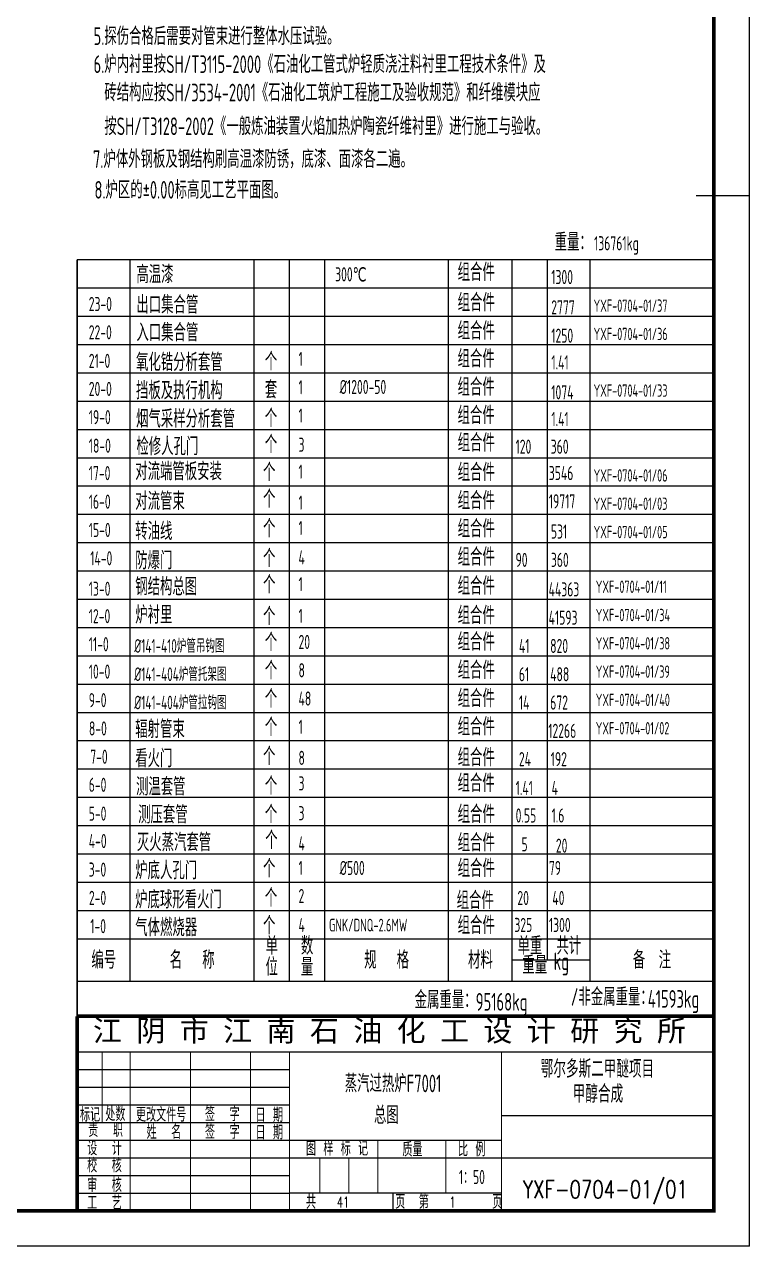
# Model space of a CAD drawing. Header units: millimetres. Extents: x 6566 to 7427, y 671 to 1285.
# Drawn here: x 7211.6 to 7416.6, y 680.4 to 1026 of the extents above; entities that cross this region are included whole.
import ezdxf
from ezdxf.enums import TextEntityAlignment as Align

# ---------------------------------------------------------------- set-up
doc = ezdxf.new("R2010")
doc.units = ezdxf.units.MM
doc.header["$LTSCALE"] = 15
doc.header["$MEASUREMENT"] = 0
for name, color, linetype in [('1', 7, 'Continuous'), ('12', 7, 'Continuous'), ('6', 3, 'Continuous'), ('LAYER1', 7, 'Continuous'), ('LAYER6', 3, 'Continuous')]:
    doc.layers.add(name, color=color, linetype=linetype)
doc.styles.add('HZ', font='romans.shx', dxfattribs={"width": 0.7, "bigfont": 'hz.shx'})
doc.styles.add('HZTXT', font='ascii.shx', dxfattribs={"width": 0.7, "height": 3.5, "bigfont": 'HZTXT.shx'})

msp = doc.modelspace()

# ---------------------------------------------------------------- linework, layer by layer
msp.add_line((7226.51635, 745.54693), (7406.51635, 745.54693))
at = {"color": 3}
for p, q in [((7241.51635, 745.54693), (7241.51635, 745.54693)), ((7381.51635, 745.54693), (7381.51635, 745.54693)), ((7226.51635, 730.54693), (7286.51635, 730.54693)), ((7226.51635, 730.54693), (7286.51635, 730.54693)), ((7226.51635, 725.54693), (7286.51635, 725.54693)), ((7226.51635, 725.54693), (7286.51635, 725.54693)), ((7226.51635, 720.54693), (7286.51635, 720.54693)), ((7226.51635, 720.54693), (7286.51635, 720.54693)), ((7226.51635, 715.54693), (7286.51635, 715.54693)), ((7226.51635, 715.54693), (7286.51635, 715.54693)), ((7346.51635, 717.54693), (7406.51635, 717.54693)), ((7346.51635, 717.54693), (7406.51635, 717.54693)), ((7226.51635, 710.54693), (7346.51635, 710.54693)), ((7226.51635, 710.54693), (7346.51635, 710.54693)), ((7226.51635, 705.54693), (7286.51635, 705.54693)), ((7226.51635, 705.54693), (7286.51635, 705.54693)), ((7286.51635, 705.54693), (7406.51635, 705.54693)), ((7286.51635, 705.54693), (7406.51635, 705.54693)), ((7226.51635, 700.54693), (7286.51635, 700.54693)), ((7226.51635, 700.54693), (7286.51635, 700.54693)), ((7226.51635, 695.54693), (7286.51635, 695.54693)), ((7226.51635, 695.54693), (7286.51635, 695.54693)), ((7286.51635, 695.62315), (7346.51635, 695.62315)), ((7286.51635, 695.62315), (7346.51635, 695.62315)), ((7315.78919, 695.62315), (7315.78919, 690.54693)), ((7315.78919, 695.62315), (7315.78919, 690.54693))]:
    msp.add_line(p, q, dxfattribs=at)
at = {"color": 7, "linetype": 'Continuous'}
msp.add_line((7406.51635, 745.54693), (7406.51635, 745.54693), dxfattribs=at)
at = {"color": 0, "linetype": 'Continuous', "const_width": 1}
for points in [[(7226.51635, 690.56275), (7226.51635, 745.56275)], [(7226.51635, 745.56275), (7406.51635, 745.56275)]]:
    msp.add_lwpolyline(points, dxfattribs=at)
at = {"color": 3, "const_width": 0.3}
for points in [[(7233.54355, 715.54693), (7233.54355, 735.54693)], [(7233.54355, 715.54693), (7233.54355, 735.54693)], [(7241.51635, 690.54693), (7241.51635, 735.54693)], [(7241.51635, 690.54693), (7241.51635, 735.54693)], [(7258.51635, 690.54693), (7258.51635, 735.54693)], [(7275.51635, 690.54693), (7275.51635, 735.54693)], [(7286.51635, 690.54693), (7286.51635, 735.54693)], [(7286.51635, 690.54693), (7286.51635, 735.54693)], [(7346.51635, 690.54693), (7346.51635, 735.54693)], [(7346.51635, 690.54693), (7346.51635, 735.54693)], [(7258.51635, 690.54693), (7258.51635, 710.54693)], [(7275.51635, 690.54693), (7275.51635, 710.54693)], [(7311.51635, 695.62315), (7311.51635, 710.54693)], [(7311.51635, 695.62315), (7311.51635, 710.54693)], [(7330.76295, 695.62315), (7330.76295, 710.54693)], [(7330.76295, 695.62315), (7330.76295, 710.54693)], [(7295.1096, 695.62315), (7295.1096, 705.54693)], [(7295.1096, 695.62315), (7295.1096, 705.54693)], [(7303.31298, 695.62315), (7303.31298, 705.54693)], [(7303.31298, 695.62315), (7303.31298, 705.54693)]]:
    msp.add_lwpolyline(points, dxfattribs=at)
at = {"layer": '1'}
for p, q in [((7226.51635, 690.54693), (7226.51635, 745.54693)), ((7226.51635, 690.54693), (7226.51635, 745.54693)), ((7226.51635, 735.54693), (7406.51635, 735.54693)), ((7226.51635, 735.54693), (7406.51635, 735.54693))]:
    msp.add_line(p, q, dxfattribs=at)
at = {"layer": '12'}
for p, q in [((7416.51635, 1274.54693), (7416.51635, 680.54693)), ((7406.51635, 1264.54693), (7406.51635, 690.54693)), ((7416.51635, 977.54693), (7401.51635, 977.54693)), ((7406.51635, 690.54693), (7406.50935, 758.54462)), ((7226.51635, 745.50343), (7406.51635, 745.5311)), ((7406.51635, 690.54693), (6600.51635, 690.54693)), ((7266.51594, 690.52541), (7406.51635, 690.54693)), ((7346.51635, 690.54693), (7406.51635, 690.54693)), ((7416.51635, 680.54693), (6575.51635, 680.54693))]:
    msp.add_line(p, q, dxfattribs=at)
msp.add_lwpolyline([(6575.51635, 680.54693, 0.2, 0.2, 0), (6575.51635, 1274.54693, 0.2, 0.2, 0), (7416.51635, 1274.54693, 0.2, 0.2, 0), (7416.51635, 680.54693, 0.2, 0.2, 0)], format="xyseb", close=True, dxfattribs=at)
at = {"layer": '12', "const_width": 1}
for points in [[(6600.51635, 1264.54693), (7406.51635, 1264.54693), (7406.51635, 690.54693), (6600.51635, 690.54693), (6600.51635, 1264.54693), (6986.01635, 1264.54693)], [(7226.51635, 690.54693), (7406.51635, 690.54693), (7406.51635, 745.5311)]]:
    msp.add_lwpolyline(points, dxfattribs=at)
at = {"layer": 'LAYER1'}
for p, q in [((7226.51038, 959.4876), (7406.51038, 959.4876)), ((7241.51038, 763.4876), (7241.51038, 959.4876)), ((7276.51038, 763.4876), (7276.51038, 959.4876)), ((7286.51038, 763.4876), (7286.51038, 959.4876)), ((7296.51038, 763.4876), (7296.51038, 959.4876)), ((7331.51038, 763.4876), (7331.51038, 959.4876)), ((7349.51038, 763.4876), (7349.51038, 959.4876)), ((7359.51038, 769.4876), (7359.51038, 959.4876)), ((7371.51038, 763.4876), (7371.51038, 959.4876)), ((7226.51038, 951.4876), (7406.51038, 951.4876)), ((7241.51038, 755.4876), (7241.51038, 951.4876)), ((7276.51038, 755.4876), (7276.51038, 951.4876)), ((7286.51038, 755.4876), (7286.51038, 951.4876)), ((7296.51038, 755.4876), (7296.51038, 951.4876)), ((7331.51038, 755.4876), (7331.51038, 951.4876)), ((7349.51038, 755.4876), (7349.51038, 951.4876)), ((7359.51038, 761.4876), (7359.51038, 951.4876)), ((7371.51038, 755.4876), (7371.51038, 951.4876)), ((7226.51038, 943.4876), (7406.51038, 943.4876)), ((7226.51038, 935.4876), (7406.51038, 935.4876)), ((7226.51038, 745.4876), (7226.51038, 935.4876)), ((7226.51038, 927.4876), (7406.51038, 927.4876)), ((7226.51038, 919.4876), (7406.51038, 919.4876)), ((7226.51038, 911.4876), (7406.51038, 911.4876)), ((7226.51038, 903.4876), (7406.51038, 903.4876)), ((7226.51038, 895.4876), (7406.51038, 895.4876)), ((7226.51038, 887.4876), (7406.51038, 887.4876)), ((7226.51038, 879.4876), (7406.51038, 879.4876)), ((7226.51038, 871.4876), (7406.51038, 871.4876)), ((7226.51038, 863.4876), (7406.51038, 863.4876)), ((7226.51038, 855.4876), (7406.51038, 855.4876)), ((7226.51038, 847.4876), (7406.51038, 847.4876)), ((7226.51038, 839.4876), (7406.51038, 839.4876)), ((7226.51038, 831.4876), (7406.51038, 831.4876)), ((7226.51038, 823.4876), (7406.51038, 823.4876)), ((7226.51038, 815.4876), (7406.51038, 815.4876)), ((7226.51038, 807.4876), (7406.51038, 807.4876)), ((7226.51038, 799.4876), (7406.51038, 799.4876)), ((7226.51038, 791.4876), (7406.51038, 791.4876)), ((7226.51038, 787.50343), (7226.51038, 745.50343)), ((7226.51038, 783.4876), (7406.51038, 783.4876)), ((7226.51038, 775.4876), (7406.51038, 775.4876)), ((7226.51038, 767.4876), (7406.51038, 767.4876)), ((7349.51038, 761.4876), (7371.51038, 761.4876)), ((7226.51038, 755.4876), (7406.51038, 755.4876))]:
    msp.add_line(p, q, dxfattribs=at)
at = {"layer": 'LAYER1', "const_width": 0.5}
for points in [[(7226.51038, 959.4876), (7226.51038, 753.50343)], [(7226.51038, 951.4876), (7226.51038, 745.50343)]]:
    msp.add_lwpolyline(points, dxfattribs=at)

# ---------------------------------------------------------------- texts
at = {"color": 0, "linetype": 'Continuous', "style": 'HZTXT', "width": 0.7}
for s, height, p in [('重量：', 5, (7361.50646, 961.95673)), ('136761kg', 4, (7372.65729, 962.11431))]:
    msp.add_text(s, height=height, dxfattribs=at).set_placement(p)
at = {"color": 3, "style": 'HZ', "width": 0.75}
for s, p in [('标记', (7227.30146, 715.73481)), ('处数', (7234.44928, 715.90669)), ('更改文件号', (7243.1122, 715.7539)), ('签  字', (7262.62837, 715.89809)), ('日 期', (7276.94247, 715.63668)), ('责  职', (7229.61587, 711.43153)), ('姓  名', (7246.11432, 710.84541)), ('签  字', (7262.62837, 710.89809)), ('日 期', (7276.94247, 710.72819)), ('设  计', (7229.32683, 706.2372)), ('设  计', (7229.32683, 706.2372)), ('图 样 标 记', (7291.1972, 706.15)), ('图 样 标 记', (7291.1972, 706.15)), ('质量', (7318.46242, 705.91079)), ('比 例', (7334.18735, 705.93441)), ('校  核', (7229.32683, 701.39119)), ('校  核', (7229.32683, 701.39119)), ('审  核', (7229.32683, 695.84378)), ('审  核', (7229.32683, 695.84378)), ('工  艺', (7229.32683, 690.84378))]:
    msp.add_text(s, height=4, dxfattribs=at).set_placement(p)
at = {"style": 'HZTXT', "width": 0.7}
msp.add_text('1：50', height=4, dxfattribs=at).set_placement((7338.11132, 700.1129), align=Align.MIDDLE)
at = {"color": 3, "insert": (7230.97924, 744.49303), "char_height": 6, "width": 250, "attachment_point": 1}
msp.add_mtext('\\f楷体_GB2312|b0|i0|c134|p49;江 阴 市 江 南 石 油 化 工 设 计 研 究 所', dxfattribs=at)
at = {"layer": '1', "style": 'HZTXT', "width": 0.7}
msp.add_text('蒸汽过热炉F7001', height=5, dxfattribs=at).set_placement((7302.16824, 724.06485))
at = {"layer": '6', "color": 3, "style": 'HZ', "width": 0.75}
for s, height, p in [('鄂尔多斯二甲醚项目', 5, (7357.57071, 728.18735)), ('甲醇合成', 5, (7366.62675, 721.12672)), ('YXF-0704-01/01', 5, (7352.55787, 694.1073)), ('共          页', 4, (7291.1972, 691.11394)), ('第        页', 4, (7323.0884, 691.11394))]:
    msp.add_text(s, height=height, dxfattribs=at).set_placement(p)
at = {"layer": 'LAYER1', "style": 'HZTXT', "width": 0.7}
for s, p in [('5.探伤合格后需要对管束进行整体水压试验。', (7231.12732, 1018.66899)), ('6.炉内衬里按SH/T3115-2000《石油化工管式炉轻质浇注料衬里工程技术条件》及', (7231.12732, 1010.74217)), ('砖结构应按SH/3534-2001《石油化工筑炉工程施工及验收规范》和纤维模块应', (7234.17835, 1002.73444)), ('按SH/T3128-2002《一般炼油装置火焰加热炉陶瓷纤维衬里》进行施工与验收。', (7234.17835, 993.18951)), ('7.炉体外钢板及钢结构刷高温漆防锈，底漆、面漆各二遍。', (7230.97364, 983.92445)), ('8.炉区的±0.00标高见工艺平面图。', (7231.3928, 975.22031))]:
    msp.add_text(s, height=5, dxfattribs=at).set_placement(p, align=Align.BOTTOM_LEFT)
for s, height, p in [('高温漆', 5, (7243.24796, 952.82246)), ('300℃', 4, (7299.44549, 953.33351)), ('组合件', 5, (7334.07576, 953.45605)), ('1300', 4, (7360.55208, 952.57254)), ('组合件', 5, (7334.07576, 944.87098)), ('23-0', 4, (7229.77691, 944.94417)), ('出口集合管', 5, (7243.24796, 944.23739)), ('2777', 4, (7360.55208, 943.98747)), ('YXF-0704-01/37', 3.5, (7372.51604, 944.71486)), ('22-0', 4, (7229.77691, 936.94417)), ('入口集合管', 5, (7243.24796, 936.37385)), ('组合件', 5, (7334.07576, 936.87098)), ('1250', 4, (7360.55208, 935.98747)), ('YXF-0704-01/36', 3.5, (7372.51604, 936.71486)), ('氧化锆分析套管', 5, (7243.14413, 927.98694)), ('个', 5, (7279.55603, 928.20124)), ('1', 4, (7289.0849, 929.4076)), ('组合件', 5, (7334.06073, 928.98803)), ('21-0', 4, (7229.77691, 928.87082)), ('1.41', 4, (7360.58693, 928.42973)), ('组合件', 5, (7334.06073, 920.98803)), ('20-0', 4, (7229.77691, 920.9378)), ('挡板及执行机构', 5, (7243.14413, 919.98694)), ('套', 5, (7279.55603, 920.20124)), ('1', 4, (7289.0849, 921.4076)), ('%%C1200-50', 4, (7300.7267, 921.49663)), ('1074', 4, (7360.55208, 919.98747)), ('YXF-0704-01/33', 3.5, (7372.51604, 920.71486)), ('19-0', 4, (7229.77691, 912.94417)), ('烟气采样分析套管', 5, (7243.14413, 911.98694)), ('个', 5, (7279.55603, 912.20124)), ('1', 4, (7289.0849, 913.4076)), ('组合件', 5, (7334.06073, 912.98803)), ('1.41', 4, (7360.58693, 912.42973)), ('18-0', 4, (7229.77691, 904.87082)), ('检修人孔门', 5, (7243.24796, 904.19784)), ('个', 5, (7279.55603, 904.77539)), ('3', 4, (7289.0849, 905.15342)), ('组合件', 5, (7334.07576, 905.22611)), ('120', 4, (7350.44767, 904.61153)), ('360', 4, (7360.40334, 904.61153)), ('对流端管板安装', 5, (7242.92495, 897.12117)), ('个', 5, (7279.05178, 896.89565)), ('组合件', 5, (7334.07576, 896.87663)), ('17-0', 4, (7229.77691, 897.12359)), ('1', 4, (7289.0849, 897.51823)), ('3546', 4, (7359.85859, 897.15498)), ('YXF-0704-01/06', 3.5, (7372.51604, 896.71486)), ('16-0', 4, (7229.77691, 889.05356)), ('对流管束', 5, (7242.92495, 888.70246)), ('个', 5, (7279.05178, 889.32882)), ('1', 4, (7289.0849, 888.77959)), ('组合件', 5, (7334.07576, 888.88201)), ('19717', 4, (7359.85859, 889.15498)), ('YXF-0704-01/03', 3.5, (7372.51604, 888.71486)), ('15-0', 4, (7229.77691, 881.05356)), ('转油线', 5, (7242.92495, 880.21301)), ('个', 5, (7279.05178, 880.99509)), ('1', 4, (7289.0849, 881.61767)), ('组合件', 5, (7334.07576, 880.94688)), ('531', 4, (7360.44767, 880.60507)), ('YXF-0704-01/05', 3.5, (7372.51604, 880.71486)), ('个', 5, (7279.05178, 872.54569)), ('组合件', 5, (7334.07576, 872.9551)), ('14-0', 4, (7230.19392, 873.05356)), ('防爆门', 5, (7242.92495, 871.92354)), ('4', 4, (7289.0849, 873.30846)), ('90', 4, (7350.44767, 872.60507)), ('360', 4, (7360.44767, 872.60507)), ('13-0', 4, (7229.77691, 864.4303)), ('钢结构总图', 5, (7242.92495, 864.53843)), ('个', 5, (7279.05178, 865.11058)), ('1', 4, (7289.0849, 865.73316)), ('组合件', 5, (7334.07576, 864.75605)), ('44363', 4, (7359.80057, 864.26185)), ('YXF-0704-01/11', 3.5, (7373.12019, 865.24754)), ('12-0', 4, (7229.77691, 856.68307)), ('炉衬里', 5, (7242.92495, 856.54932)), ('个', 5, (7279.05178, 856.13475)), ('1', 4, (7289.0849, 856.75732)), ('组合件', 5, (7334.07576, 856.41878)), ('YXF-0704-01/34', 3.5, (7373.12019, 857.24754)), ('41593', 4, (7359.80057, 856.26185)), ('个', 5, (7279.55603, 848.83898)), ('组合件', 5, (7334.07576, 848.94446)), ('11-0', 4, (7229.77691, 848.75038)), ('%%C141-410炉管吊钩图', 3.85, (7242.65279, 848.34476)), ('20', 4, (7289.0849, 849.38752)), ('41', 4, (7351.39953, 848.26185)), ('820', 4, (7360.24088, 848.26185)), ('YXF-0704-01/38', 3.5, (7373.12019, 849.24754)), ('10-0', 4, (7229.77691, 841.00315)), ('%%C141-404炉管托架图', 3.85, (7242.65279, 840.34476)), ('个', 5, (7279.55603, 840.83898)), ('8', 4, (7289.0849, 841.38752)), ('组合件', 5, (7334.07576, 840.94446)), ('61', 4, (7351.39953, 840.26185)), ('488', 4, (7360.24088, 840.26185)), ('YXF-0704-01/39', 3.5, (7373.12019, 841.24754)), ('9-0', 4, (7229.77691, 832.93312)), ('%%C141-404炉管拉钩图', 3.85, (7242.65279, 832.34476)), ('个', 5, (7279.55603, 832.83898)), ('48', 4, (7289.0849, 833.38752)), ('组合件', 5, (7334.07576, 832.94446)), ('14', 4, (7351.39953, 832.26185)), ('672', 4, (7360.24088, 832.26185)), ('YXF-0704-01/40', 3.5, (7373.12019, 833.24754)), ('辐射管束', 5, (7242.92495, 824.25109)), ('个', 5, (7279.55603, 824.83898)), ('1', 4, (7289.0849, 825.38752)), ('组合件', 5, (7334.07576, 824.94446)), ('8-0', 4, (7229.82391, 824.93312)), ('12266', 4, (7359.70193, 824.26185)), ('YXF-0704-01/02', 3.5, (7373.12019, 825.24754)), ('7-0', 4, (7230.19392, 816.93312)), ('看火门', 5, (7242.90992, 815.95647)), ('个', 5, (7279.03675, 816.57862)), ('8', 4, (7289.06987, 816.60737)), ('组合件', 5, (7334.07576, 816.24612)), ('24', 4, (7351.39953, 816.26185)), ('192', 4, (7360.38831, 816.26185)), ('6-0', 4, (7229.77691, 809.0065)), ('测温套管', 5, (7243.14413, 807.98694)), ('个', 5, (7279.55603, 808.20124)), ('3', 4, (7289.0849, 809.4076)), ('组合件', 5, (7334.06073, 808.98803)), ('1.41', 4, (7350.48282, 808.11059)), ('4', 4, (7360.64069, 808.11059)), ('测压套管', 5, (7243.73427, 800.07332)), ('个', 5, (7279.55603, 800.16908)), ('组合件', 5, (7334.07576, 800.2071)), ('5-0', 4, (7229.77691, 800.84835)), ('3', 4, (7289.0849, 800.97269)), ('0.55', 4, (7350.48282, 800.32898)), ('1.6', 4, (7360.64069, 800.32898)), ('个', 5, (7279.66023, 792.88059)), ('4-0', 4, (7229.77691, 793.10112)), ('灭火蒸汽套管', 5, (7243.39761, 792.2426)), ('4', 4, (7289.0849, 792.45466)), ('组合件', 5, (7334.07576, 792.15237)), ('5', 4, (7352.13285, 792.19299)), ('20', 4, (7361.8504, 791.79619)), ('3-0', 4, (7229.77691, 785.03109)), ('炉底人孔门', 5, (7242.92495, 784.30191)), ('个', 5, (7279.05178, 784.87406)), ('1', 4, (7289.0849, 785.49663)), ('%%C500', 4, (7300.7267, 785.49663)), ('组合件', 5, (7334.07576, 784.923)), ('79', 4, (7359.8834, 785.49663)), ('2-0', 4, (7229.82391, 777.03109)), ('炉底球形看火门', 5, (7242.89566, 776.03162)), ('个', 5, (7279.55603, 776.58707)), ('2', 4, (7289.0849, 777.55807)), ('组合件', 5, (7333.79158, 775.85855)), ('20', 4, (7350.96964, 777.00288)), ('40', 4, (7360.84991, 777.00288)), ('个', 5, (7279.05178, 768.75719)), ('组合件', 5, (7334.07576, 768.80613)), ('1-0', 4, (7230.19392, 769.03109)), ('气体燃烧器', 5, (7242.92495, 768.18504)), ('4', 4, (7289.0849, 769.37976)), ('GNK/DNQ-2.6MW', 3.6, (7297.69113, 769.52998)), ('325', 4, (7350.12008, 769.37976)), ('1300', 4, (7359.8834, 769.37976)), ('金属重量：', 5, (7321.92034, 747.71201)), ('/非金属重量：', 5, (7366.08294, 748.53699)), ('95168kg', 5, (7339.20014, 747.14068)), ('41593kg', 5, (7387.84722, 747.96567)), ('总图', 5, (7310.43224, 715.12319))]:
    msp.add_text(s, height=height, dxfattribs=at).set_placement(p)
for s, p in [('单', (7281.51038, 761.4876)), ('数', (7291.51038, 761.4876)), ('单重', (7354.51038, 761.4876)), ('共计', (7365.51038, 761.4876)), ('编号', (7234.01038, 757.4876)), ('名   称', (7259.01038, 757.4876)), ('规   格', (7314.01038, 757.4876)), ('材料', (7340.51038, 757.4876)), ('备  注', (7389.01038, 757.4876)), ('位', (7281.51038, 755.4876)), ('量', (7291.51038, 755.4876)), ('重量', (7355.88226, 756.05298)), ('kg', (7363.39021, 757.11314))]:
    msp.add_text(s, height=5, dxfattribs=at).set_placement(p, align=Align.BOTTOM_CENTER)
at = {"layer": 'LAYER6', "style": 'HZ', "width": 0.7}
for s, p in [('41', (7301.68704, 691.49791)), ('1', (7332.65037, 691.49791))]:
    msp.add_text(s, height=3, dxfattribs=at).set_placement(p, align=Align.CENTER)

doc.saveas('drawing.dxf')
